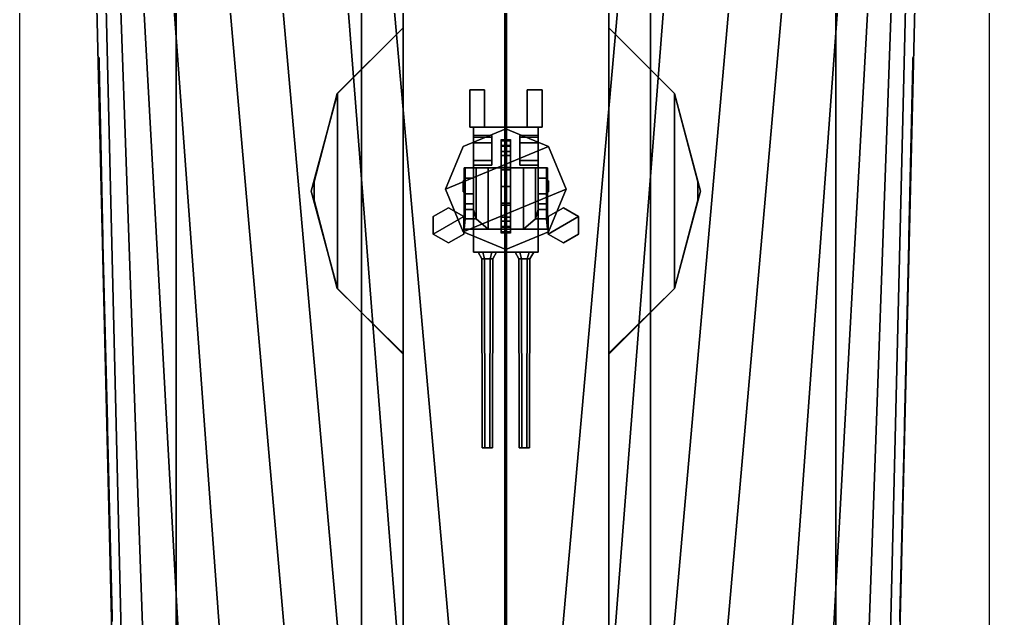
# Model space of a CAD drawing. Header units: millimetres. Extents: x -5.2 to 5.2, y -53.2 to 45.8.
# Drawn here: x -5.25 to 5.22, y -17.89 to -11.43 of the extents above; entities that cross this region are included whole.
import ezdxf

# ---------------------------------------------------------------- set-up
doc = ezdxf.new("R2010")
doc.units = ezdxf.units.MM
doc.header["$XCLIPFRAME"] = 2
for name, color, linetype in [('drawing', 9, 'Continuous'), ('gun', 1, 'Continuous'), ('railings', 6, 'Continuous'), ('sleeve', 5, 'Continuous'), ('superstructure', 3, 'Continuous'), ('turret', 2, 'Continuous')]:
    doc.layers.add(name, color=color, linetype=linetype)
picture_1 = doc.add_image_def('image1.gif', size_in_pixel=(3078, 4230))

msp = doc.modelspace()

# ---------------------------------------------------------------- linework, layer by layer
for points in [[(-0.01, -21.23, 12.44), (0.005, -21.23, 12.449), (0.005, 7.86, 19.67), (-0.01, 7.86, 19.66)], [(0.005, -21.23, 12.431), (-0.01, -21.23, 12.44), (-0.01, 7.86, 19.66), (0.005, 7.86, 19.65)], [(0.005, -21.23, 12.449), (0.005, -21.23, 12.431), (0.005, 7.86, 19.65), (0.005, 7.86, 19.67)], [(-4.45, -9.8, 2.87), (-4.35, -9.8, -0.05), (-4.12, -19.39, 0.93), (-4.22, -19.39, 2.89)], [(-3.56, -9.8, 2.98), (-4.45, -9.8, 2.87), (-4.22, -19.39, 2.89), (-3.56, -19.39, 2.98)], [(-4.35, -9.8, -0.05), (-4.21, -9.8, -0.6), (-3.87, -19.39, -0.08), (-4.12, -19.39, 0.93)], [(-4.21, -9.8, -0.6), (-3.99, -9.8, -1.15), (-3.46, -19.39, -0.98), (-3.87, -19.39, -0.08)], [(-3.99, -9.8, -1.15), (-3.69, -9.8, -1.7), (-2.99, -19.39, -1.7), (-3.46, -19.39, -0.98)], [(-3.69, -9.8, -1.7), (-3.11, -9.8, -2.46), (-2.27, -19.39, -2.46), (-2.99, -19.39, -1.7)], [(-1.56, -9.8, 3.08), (-3.56, -9.8, 2.98), (-3.56, -19.39, 2.98), (-1.56, -19.39, 3.08)], [(-3.11, -9.8, -2.46), (-2.54, -9.8, -2.96), (-1.69, -19.39, -2.9), (-2.27, -19.39, -2.46)], [(-2.54, -9.8, -2.96), (-1.82, -9.8, -3.35), (-1.07, -19.39, -3.23), (-1.69, -19.39, -2.9)], [(-1.82, -9.8, -3.35), (-1.34, -9.8, -3.45), (-0.49, -19.39, -3.44), (-1.07, -19.39, -3.23)], [(0, -9.8, 3.08), (-1.56, -9.8, 3.08), (-1.56, -19.39, 3.08), (0, -19.39, 3.08)], [(0, -19.39, -3.48), (-0.49, -19.39, -3.44), (-1.34, -9.8, -3.45), (0, -9.8, -3.48)], [(0, -9.8, -3.48), (1.34, -9.8, -3.45), (0.49, -19.39, -3.44), (0, -19.39, -3.48)], [(0, -19.39, 3.08), (1.56, -19.39, 3.08), (1.56, -9.8, 3.08), (0, -9.8, 3.08)], [(1.07, -19.39, -3.23), (0.49, -19.39, -3.44), (1.34, -9.8, -3.45), (1.82, -9.8, -3.35)], [(1.69, -19.39, -2.9), (1.07, -19.39, -3.23), (1.82, -9.8, -3.35), (2.54, -9.8, -2.96)], [(1.56, -19.39, 3.08), (3.56, -19.39, 2.98), (3.56, -9.8, 2.98), (1.56, -9.8, 3.08)], [(2.27, -19.39, -2.46), (1.69, -19.39, -2.9), (2.54, -9.8, -2.96), (3.11, -9.8, -2.46)], [(2.99, -19.39, -1.7), (2.27, -19.39, -2.46), (3.11, -9.8, -2.46), (3.69, -9.8, -1.7)], [(3.46, -19.39, -0.98), (2.99, -19.39, -1.7), (3.69, -9.8, -1.7), (3.99, -9.8, -1.15)], [(3.87, -19.39, -0.08), (3.46, -19.39, -0.98), (3.99, -9.8, -1.15), (4.21, -9.8, -0.6)], [(3.56, -19.39, 2.98), (4.22, -19.39, 2.89), (4.45, -9.8, 2.87), (3.56, -9.8, 2.98)], [(4.12, -19.39, 0.93), (3.87, -19.39, -0.08), (4.21, -9.8, -0.6), (4.35, -9.8, -0.05)], [(4.22, -19.39, 2.89), (4.12, -19.39, 0.93), (4.35, -9.8, -0.05), (4.45, -9.8, 2.87)], [(-1.819, -12.23, 5.02), (-1.11, -11.521, 5.02), (-1.11, -11.521, 4.92), (-1.819, -12.23, 4.92)], [(-1.819, -14.33, 5.02), (-1.11, -15.039, 5.02), (-1.11, -11.521, 5.02), (-1.819, -12.23, 5.02)], [(-1.819, -12.23, 4.92), (-1.11, -11.521, 4.92), (-1.11, -15.039, 4.92), (-1.819, -14.33, 4.92)], [(1.11, -11.521, 5.02), (1.819, -12.23, 5.02), (1.819, -12.23, 4.92), (1.11, -11.521, 4.92)], [(1.819, -14.33, 4.92), (1.11, -15.039, 4.92), (1.11, -11.521, 4.92), (1.819, -12.23, 4.92)], [(1.819, -12.23, 5.02), (1.11, -11.521, 5.02), (1.11, -15.039, 5.02), (1.819, -14.33, 5.02)], [(-2.1, -13.28, 5.02), (-1.819, -12.23, 5.02), (-1.819, -12.23, 4.92), (-2.1, -13.28, 4.92)], [(-2.1, -13.28, 5.02), (-1.819, -14.33, 5.02), (-1.819, -12.23, 5.02), (-2.1, -13.28, 5.02)], [(-2.1, -13.28, 4.92), (-1.819, -12.23, 4.92), (-1.819, -12.23, 4.92), (-1.819, -14.33, 4.92)], [(1.819, -12.23, 5.02), (2.1, -13.28, 5.02), (2.1, -13.28, 4.92), (1.819, -12.23, 4.92)], [(2.1, -13.28, 4.92), (1.819, -14.33, 4.92), (1.819, -14.33, 4.92), (1.819, -12.23, 4.92)], [(2.1, -13.28, 5.02), (1.819, -12.23, 5.02), (1.819, -14.33, 5.02), (2.1, -13.28, 5.02)], [(-1.819, -14.33, 5.02), (-2.1, -13.28, 5.02), (-2.1, -13.28, 4.92), (-1.819, -14.33, 4.92)], [(2.1, -13.28, 5.02), (1.819, -14.33, 5.02), (1.819, -14.33, 4.92), (2.1, -13.28, 4.92)], [(-1.11, -15.039, 5.02), (-1.819, -14.33, 5.02), (-1.819, -14.33, 4.92), (-1.11, -15.039, 4.92)], [(1.819, -14.33, 5.02), (1.11, -15.039, 5.02), (1.11, -15.039, 4.92), (1.819, -14.33, 4.92)]]:
    msp.add_3dface(points)
at = {"layer": 'gun'}
for points in [[(-0.228, -16.05, 6.192), (-0.255, -16.05, 6.24), (-0.26, -14.01, 6.24), (-0.23, -14.01, 6.188)], [(-0.255, -16.05, 6.24), (-0.228, -16.05, 6.288), (-0.23, -14.01, 6.292), (-0.26, -14.01, 6.24)], [(-0.173, -16.05, 6.192), (-0.228, -16.05, 6.192), (-0.23, -14.01, 6.188), (-0.17, -14.01, 6.188)], [(-0.228, -16.05, 6.288), (-0.173, -16.05, 6.288), (-0.17, -14.01, 6.292), (-0.23, -14.01, 6.292)], [(-0.145, -16.05, 6.24), (-0.173, -16.05, 6.192), (-0.17, -14.01, 6.188), (-0.14, -14.01, 6.24)], [(-0.173, -16.05, 6.288), (-0.145, -16.05, 6.24), (-0.14, -14.01, 6.24), (-0.17, -14.01, 6.292)], [(0.172, -16.05, 6.192), (0.145, -16.05, 6.24), (0.14, -14.01, 6.24), (0.17, -14.01, 6.188)], [(0.145, -16.05, 6.24), (0.172, -16.05, 6.288), (0.17, -14.01, 6.292), (0.14, -14.01, 6.24)], [(0.227, -16.05, 6.192), (0.172, -16.05, 6.192), (0.17, -14.01, 6.188), (0.23, -14.01, 6.188)], [(0.172, -16.05, 6.288), (0.227, -16.05, 6.288), (0.23, -14.01, 6.292), (0.17, -14.01, 6.292)], [(0.255, -16.05, 6.24), (0.227, -16.05, 6.192), (0.23, -14.01, 6.188), (0.26, -14.01, 6.24)], [(0.227, -16.05, 6.288), (0.255, -16.05, 6.24), (0.26, -14.01, 6.24), (0.23, -14.01, 6.292)], [(-0.228, -16.05, 6.192), (-0.173, -16.05, 6.192), (-0.145, -16.05, 6.24), (-0.255, -16.05, 6.24)], [(-0.255, -16.05, 6.24), (-0.145, -16.05, 6.24), (-0.173, -16.05, 6.288), (-0.228, -16.05, 6.288)], [(0.145, -16.05, 6.24), (0.255, -16.05, 6.24), (0.227, -16.05, 6.288), (0.172, -16.05, 6.288)], [(0.172, -16.05, 6.192), (0.227, -16.05, 6.192), (0.255, -16.05, 6.24), (0.145, -16.05, 6.24)]]:
    msp.add_3dface(points, dxfattribs=at)
at = {"layer": 'railings'}
for points in [[(-1.11, -11.46, 5.02), (-1.11, -11.4, 5.02), (-1.11, -11.4, 5.91), (-1.11, -11.46, 5.91)], [(-1.11, -11.46, 5.91), (-1.11, -11.4, 5.91), (-1.11, -11.4, 5.02), (-1.11, -11.46, 5.02)], [(1.11, -11.46, 5.91), (1.11, -11.4, 5.91), (1.11, -11.4, 5.02), (1.11, -11.46, 5.02)], [(1.11, -11.46, 5.02), (1.11, -11.4, 5.02), (1.11, -11.4, 5.91), (1.11, -11.46, 5.91)], [(-1.11, -11.52, 5.85), (-1.11, -11.52, 5.91), (-1.11, -11.46, 5.91), (-1.11, -11.46, 5.85)], [(-1.11, -11.46, 5.85), (-1.11, -11.46, 5.91), (-1.11, -11.52, 5.91), (-1.11, -11.52, 5.85)], [(-1.11, -11.52, 5.53), (-1.11, -11.52, 5.59), (-1.11, -11.46, 5.59), (-1.11, -11.46, 5.53)], [(-1.11, -11.46, 5.53), (-1.11, -11.46, 5.59), (-1.11, -11.52, 5.59), (-1.11, -11.52, 5.53)], [(1.11, -11.46, 5.53), (1.11, -11.46, 5.59), (1.11, -11.52, 5.59), (1.11, -11.52, 5.53)], [(1.11, -11.52, 5.53), (1.11, -11.52, 5.59), (1.11, -11.46, 5.59), (1.11, -11.46, 5.53)], [(1.11, -11.52, 5.85), (1.11, -11.52, 5.91), (1.11, -11.46, 5.91), (1.11, -11.46, 5.85)], [(1.11, -11.46, 5.85), (1.11, -11.46, 5.91), (1.11, -11.52, 5.91), (1.11, -11.52, 5.85)], [(-1.82, -12.23, 5.85), (-1.82, -12.23, 5.91), (-1.11, -11.52, 5.91), (-1.11, -11.52, 5.85)], [(-1.11, -11.52, 5.85), (-1.11, -11.52, 5.91), (-1.82, -12.23, 5.91), (-1.82, -12.23, 5.85)], [(-1.82, -12.23, 5.53), (-1.82, -12.23, 5.59), (-1.11, -11.52, 5.59), (-1.11, -11.52, 5.53)], [(-1.11, -11.52, 5.53), (-1.11, -11.52, 5.59), (-1.82, -12.23, 5.59), (-1.82, -12.23, 5.53)], [(1.11, -11.52, 5.53), (1.11, -11.52, 5.59), (1.82, -12.23, 5.59), (1.82, -12.23, 5.53)], [(1.82, -12.23, 5.53), (1.82, -12.23, 5.59), (1.11, -11.52, 5.59), (1.11, -11.52, 5.53)], [(1.82, -12.23, 5.85), (1.82, -12.23, 5.91), (1.11, -11.52, 5.91), (1.11, -11.52, 5.85)], [(1.11, -11.52, 5.85), (1.11, -11.52, 5.91), (1.82, -12.23, 5.91), (1.82, -12.23, 5.85)], [(-4.39, -11.9, 4.14), (-4.39, -11.84, 4.14), (-4.39, -11.84, 2.87), (-4.39, -11.9, 2.87)], [(-4.39, -11.9, 2.87), (-4.39, -11.84, 2.87), (-4.39, -11.84, 4.14), (-4.39, -11.9, 4.14)], [(-4.39, -11.9, 4.08), (-4.39, -11.9, 4.14), (-4.35, -13.78, 4.14), (-4.35, -13.78, 4.08)], [(-4.35, -13.78, 4.08), (-4.35, -13.78, 4.14), (-4.39, -11.9, 4.14), (-4.39, -11.9, 4.08)], [(-4.35, -13.78, 3.67), (-4.35, -13.78, 3.73), (-4.39, -11.9, 3.73), (-4.39, -11.9, 3.67)], [(-4.39, -11.9, 3.67), (-4.39, -11.9, 3.73), (-4.35, -13.78, 3.73), (-4.35, -13.78, 3.67)], [(-4.39, -11.9, 3.26), (-4.39, -11.9, 3.32), (-4.35, -13.78, 3.32), (-4.35, -13.78, 3.26)], [(-4.35, -13.78, 3.26), (-4.35, -13.78, 3.32), (-4.39, -11.9, 3.32), (-4.39, -11.9, 3.26)], [(4.35, -13.78, 3.26), (4.35, -13.78, 3.32), (4.39, -11.9, 3.32), (4.39, -11.9, 3.26)], [(4.39, -11.9, 3.26), (4.39, -11.9, 3.32), (4.35, -13.78, 3.32), (4.35, -13.78, 3.26)], [(4.39, -11.9, 3.67), (4.39, -11.9, 3.73), (4.35, -13.78, 3.73), (4.35, -13.78, 3.67)], [(4.35, -13.78, 3.67), (4.35, -13.78, 3.73), (4.39, -11.9, 3.73), (4.39, -11.9, 3.67)], [(4.35, -13.78, 4.08), (4.35, -13.78, 4.14), (4.39, -11.9, 4.14), (4.39, -11.9, 4.08)], [(4.39, -11.9, 4.08), (4.39, -11.9, 4.14), (4.35, -13.78, 4.14), (4.35, -13.78, 4.08)], [(4.39, -11.9, 4.14), (4.39, -11.84, 4.14), (4.39, -11.84, 2.87), (4.39, -11.9, 2.87)], [(4.39, -11.9, 2.87), (4.39, -11.84, 2.87), (4.39, -11.84, 4.14), (4.39, -11.9, 4.14)], [(-1.82, -12.23, 5.85), (-1.82, -12.23, 5.91), (-2.07, -13.18, 5.91), (-2.07, -13.18, 5.85)], [(-2.07, -13.18, 5.85), (-2.07, -13.18, 5.91), (-1.82, -12.23, 5.91), (-1.82, -12.23, 5.85)], [(-2.07, -13.18, 5.53), (-2.07, -13.18, 5.59), (-1.82, -12.23, 5.59), (-1.82, -12.23, 5.53)], [(-1.82, -12.23, 5.53), (-1.82, -12.23, 5.59), (-2.07, -13.18, 5.59), (-2.07, -13.18, 5.53)], [(1.82, -12.23, 5.53), (1.82, -12.23, 5.59), (2.07, -13.18, 5.59), (2.07, -13.18, 5.53)], [(2.07, -13.18, 5.53), (2.07, -13.18, 5.59), (1.82, -12.23, 5.59), (1.82, -12.23, 5.53)], [(2.07, -13.18, 5.85), (2.07, -13.18, 5.91), (1.82, -12.23, 5.91), (1.82, -12.23, 5.85)], [(1.82, -12.23, 5.85), (1.82, -12.23, 5.91), (2.07, -13.18, 5.91), (2.07, -13.18, 5.85)], [(-2.07, -13.24, 5.91), (-2.07, -13.18, 5.91), (-2.07, -13.18, 5.02), (-2.07, -13.24, 5.02)], [(-2.07, -13.24, 5.02), (-2.07, -13.18, 5.02), (-2.07, -13.18, 5.91), (-2.07, -13.24, 5.91)], [(2.07, -13.24, 5.91), (2.07, -13.18, 5.91), (2.07, -13.18, 5.02), (2.07, -13.24, 5.02)], [(2.07, -13.24, 5.02), (2.07, -13.18, 5.02), (2.07, -13.18, 5.91), (2.07, -13.24, 5.91)], [(-2.07, -13.38, 5.85), (-2.07, -13.38, 5.91), (-2.07, -13.24, 5.91), (-2.07, -13.24, 5.85)], [(-2.07, -13.24, 5.85), (-2.07, -13.24, 5.91), (-2.07, -13.38, 5.91), (-2.07, -13.38, 5.85)], [(-2.07, -13.38, 5.53), (-2.07, -13.38, 5.59), (-2.07, -13.24, 5.59), (-2.07, -13.24, 5.53)], [(-2.07, -13.24, 5.53), (-2.07, -13.24, 5.59), (-2.07, -13.38, 5.59), (-2.07, -13.38, 5.53)], [(2.07, -13.24, 5.53), (2.07, -13.24, 5.59), (2.07, -13.38, 5.59), (2.07, -13.38, 5.53)], [(2.07, -13.38, 5.53), (2.07, -13.38, 5.59), (2.07, -13.24, 5.59), (2.07, -13.24, 5.53)], [(2.07, -13.38, 5.85), (2.07, -13.38, 5.91), (2.07, -13.24, 5.91), (2.07, -13.24, 5.85)], [(2.07, -13.24, 5.85), (2.07, -13.24, 5.91), (2.07, -13.38, 5.91), (2.07, -13.38, 5.85)], [(-2.07, -13.38, 5.85), (-2.07, -13.38, 5.91), (-1.82, -14.33, 5.91), (-1.82, -14.33, 5.85)], [(-1.82, -14.33, 5.85), (-1.82, -14.33, 5.91), (-2.07, -13.38, 5.91), (-2.07, -13.38, 5.85)], [(-2.07, -13.38, 5.53), (-2.07, -13.38, 5.59), (-1.82, -14.33, 5.59), (-1.82, -14.33, 5.53)], [(-1.82, -14.33, 5.53), (-1.82, -14.33, 5.59), (-2.07, -13.38, 5.59), (-2.07, -13.38, 5.53)], [(1.82, -14.33, 5.53), (1.82, -14.33, 5.59), (2.07, -13.38, 5.59), (2.07, -13.38, 5.53)], [(2.07, -13.38, 5.53), (2.07, -13.38, 5.59), (1.82, -14.33, 5.59), (1.82, -14.33, 5.53)], [(2.07, -13.38, 5.85), (2.07, -13.38, 5.91), (1.82, -14.33, 5.91), (1.82, -14.33, 5.85)], [(1.82, -14.33, 5.85), (1.82, -14.33, 5.91), (2.07, -13.38, 5.91), (2.07, -13.38, 5.85)], [(-4.35, -13.84, 2.88), (-4.35, -13.78, 2.88), (-4.35, -13.78, 4.14), (-4.35, -13.84, 4.14)], [(-4.35, -13.84, 4.14), (-4.35, -13.78, 4.14), (-4.35, -13.78, 2.88), (-4.35, -13.84, 2.88)], [(4.35, -13.84, 4.14), (4.35, -13.78, 4.14), (4.35, -13.78, 2.88), (4.35, -13.84, 2.88)], [(4.35, -13.84, 2.88), (4.35, -13.78, 2.88), (4.35, -13.78, 4.14), (4.35, -13.84, 4.14)], [(-4.35, -13.84, 4.08), (-4.35, -13.84, 4.14), (-4.3, -15.79, 4.14), (-4.3, -15.79, 4.08)], [(-4.3, -15.79, 4.08), (-4.3, -15.79, 4.14), (-4.35, -13.84, 4.14), (-4.35, -13.84, 4.08)], [(-4.3, -15.79, 3.67), (-4.3, -15.79, 3.73), (-4.35, -13.84, 3.73), (-4.35, -13.84, 3.67)], [(-4.35, -13.84, 3.67), (-4.35, -13.84, 3.73), (-4.3, -15.79, 3.73), (-4.3, -15.79, 3.67)], [(-4.35, -13.84, 3.26), (-4.35, -13.84, 3.32), (-4.3, -15.79, 3.32), (-4.3, -15.79, 3.26)], [(-4.3, -15.79, 3.26), (-4.3, -15.79, 3.32), (-4.35, -13.84, 3.32), (-4.35, -13.84, 3.26)], [(4.3, -15.79, 3.26), (4.3, -15.79, 3.32), (4.35, -13.84, 3.32), (4.35, -13.84, 3.26)], [(4.35, -13.84, 3.26), (4.35, -13.84, 3.32), (4.3, -15.79, 3.32), (4.3, -15.79, 3.26)], [(4.35, -13.84, 3.67), (4.35, -13.84, 3.73), (4.3, -15.79, 3.73), (4.3, -15.79, 3.67)], [(4.3, -15.79, 3.67), (4.3, -15.79, 3.73), (4.35, -13.84, 3.73), (4.35, -13.84, 3.67)], [(4.3, -15.79, 4.08), (4.3, -15.79, 4.14), (4.35, -13.84, 4.14), (4.35, -13.84, 4.08)], [(4.35, -13.84, 4.08), (4.35, -13.84, 4.14), (4.3, -15.79, 4.14), (4.3, -15.79, 4.08)], [(-1.82, -14.33, 5.85), (-1.82, -14.33, 5.91), (-1.17, -14.97, 5.91), (-1.17, -14.97, 5.85)], [(-1.17, -14.97, 5.85), (-1.17, -14.97, 5.91), (-1.82, -14.33, 5.91), (-1.82, -14.33, 5.85)], [(-1.82, -14.33, 5.53), (-1.82, -14.33, 5.59), (-1.17, -14.97, 5.59), (-1.17, -14.97, 5.53)], [(-1.17, -14.97, 5.53), (-1.17, -14.97, 5.59), (-1.82, -14.33, 5.59), (-1.82, -14.33, 5.53)], [(1.17, -14.97, 5.53), (1.17, -14.97, 5.59), (1.82, -14.33, 5.59), (1.82, -14.33, 5.53)], [(1.82, -14.33, 5.53), (1.82, -14.33, 5.59), (1.17, -14.97, 5.59), (1.17, -14.97, 5.53)], [(1.82, -14.33, 5.85), (1.82, -14.33, 5.91), (1.17, -14.97, 5.91), (1.17, -14.97, 5.85)], [(1.17, -14.97, 5.85), (1.17, -14.97, 5.91), (1.82, -14.33, 5.91), (1.82, -14.33, 5.85)], [(-1.11, -15.03, 5.02), (-1.17, -14.97, 5.02), (-1.17, -14.97, 5.91), (-1.11, -15.03, 5.91)], [(-1.11, -15.03, 5.91), (-1.17, -14.97, 5.91), (-1.17, -14.97, 5.02), (-1.11, -15.03, 5.02)], [(1.11, -15.03, 5.91), (1.17, -14.97, 5.91), (1.17, -14.97, 5.02), (1.11, -15.03, 5.02)], [(1.11, -15.03, 5.02), (1.17, -14.97, 5.02), (1.17, -14.97, 5.91), (1.11, -15.03, 5.91)], [(-1.11, -19.33, 5.85), (-1.11, -19.33, 5.91), (-1.11, -15.03, 5.91), (-1.11, -15.03, 5.85)], [(-1.11, -15.03, 5.85), (-1.11, -15.03, 5.91), (-1.11, -19.33, 5.91), (-1.11, -19.33, 5.85)], [(-1.11, -15.03, 5.53), (-1.11, -15.03, 5.59), (-1.11, -19.33, 5.59), (-1.11, -19.33, 5.53)], [(-1.11, -19.33, 5.53), (-1.11, -19.33, 5.59), (-1.11, -15.03, 5.59), (-1.11, -15.03, 5.53)], [(1.11, -19.33, 5.53), (1.11, -19.33, 5.59), (1.11, -15.03, 5.59), (1.11, -15.03, 5.53)], [(1.11, -15.03, 5.53), (1.11, -15.03, 5.59), (1.11, -19.33, 5.59), (1.11, -19.33, 5.53)], [(1.11, -15.03, 5.85), (1.11, -15.03, 5.91), (1.11, -19.33, 5.91), (1.11, -19.33, 5.85)], [(1.11, -19.33, 5.85), (1.11, -19.33, 5.91), (1.11, -15.03, 5.91), (1.11, -15.03, 5.85)], [(-4.3, -15.85, 2.88), (-4.3, -15.79, 2.88), (-4.3, -15.79, 4.14), (-4.3, -15.85, 4.14)], [(-4.3, -15.85, 4.14), (-4.3, -15.79, 4.14), (-4.3, -15.79, 2.88), (-4.3, -15.85, 2.88)], [(4.3, -15.85, 2.88), (4.3, -15.79, 2.88), (4.3, -15.79, 4.14), (4.3, -15.85, 4.14)], [(4.3, -15.85, 4.14), (4.3, -15.79, 4.14), (4.3, -15.79, 2.88), (4.3, -15.85, 2.88)], [(-4.25, -17.86, 4.08), (-4.25, -17.86, 4.14), (-4.3, -15.85, 4.14), (-4.3, -15.85, 4.08)], [(-4.3, -15.85, 4.08), (-4.3, -15.85, 4.14), (-4.25, -17.86, 4.14), (-4.25, -17.86, 4.08)], [(-4.3, -15.85, 3.67), (-4.3, -15.85, 3.73), (-4.25, -17.86, 3.73), (-4.25, -17.86, 3.67)], [(-4.25, -17.86, 3.67), (-4.25, -17.86, 3.73), (-4.3, -15.85, 3.73), (-4.3, -15.85, 3.67)], [(-4.25, -17.86, 3.26), (-4.25, -17.86, 3.32), (-4.3, -15.85, 3.32), (-4.3, -15.85, 3.26)], [(-4.3, -15.85, 3.26), (-4.3, -15.85, 3.32), (-4.25, -17.86, 3.32), (-4.25, -17.86, 3.26)], [(4.3, -15.85, 3.26), (4.3, -15.85, 3.32), (4.25, -17.86, 3.32), (4.25, -17.86, 3.26)], [(4.25, -17.86, 3.26), (4.25, -17.86, 3.32), (4.3, -15.85, 3.32), (4.3, -15.85, 3.26)], [(4.25, -17.86, 3.67), (4.25, -17.86, 3.73), (4.3, -15.85, 3.73), (4.3, -15.85, 3.67)], [(4.3, -15.85, 3.67), (4.3, -15.85, 3.73), (4.25, -17.86, 3.73), (4.25, -17.86, 3.67)], [(4.3, -15.85, 4.08), (4.3, -15.85, 4.14), (4.25, -17.86, 4.14), (4.25, -17.86, 4.08)], [(4.25, -17.86, 4.08), (4.25, -17.86, 4.14), (4.3, -15.85, 4.14), (4.3, -15.85, 4.08)], [(-1.11, -16.66, 5.91), (-1.11, -16.6, 5.91), (-1.11, -16.6, 5.02), (-1.11, -16.66, 5.02)], [(-1.11, -16.66, 5.02), (-1.11, -16.6, 5.02), (-1.11, -16.6, 5.91), (-1.11, -16.66, 5.91)], [(1.11, -16.66, 5.02), (1.11, -16.6, 5.02), (1.11, -16.6, 5.91), (1.11, -16.66, 5.91)], [(1.11, -16.66, 5.91), (1.11, -16.6, 5.91), (1.11, -16.6, 5.02), (1.11, -16.66, 5.02)], [(-4.25, -17.92, 4.14), (-4.25, -17.86, 4.14), (-4.25, -17.86, 2.88), (-4.25, -17.92, 2.88)], [(-4.25, -17.92, 2.88), (-4.25, -17.86, 2.88), (-4.25, -17.86, 4.14), (-4.25, -17.92, 4.14)], [(4.25, -17.92, 4.14), (4.25, -17.86, 4.14), (4.25, -17.86, 2.88), (4.25, -17.92, 2.88)], [(4.25, -17.92, 2.88), (4.25, -17.86, 2.88), (4.25, -17.86, 4.14), (4.25, -17.92, 4.14)]]:
    msp.add_3dface(points, dxfattribs=at)
at = {"layer": 'sleeve'}
for points in [[(-0.23, -12.19, 6.41), (-0.23, -12.19, 6.18), (-0.39, -12.19, 6.18), (-0.39, -12.19, 6.41)], [(-0.39, -12.19, 6.41), (-0.39, -12.19, 6.18), (-0.39, -12.59, 6.18), (-0.39, -12.59, 6.41)], [(-0.39, -12.59, 6.41), (-0.23, -12.59, 6.41), (-0.23, -12.19, 6.41), (-0.39, -12.19, 6.41)], [(-0.39, -12.19, 6.18), (-0.23, -12.19, 6.18), (-0.23, -12.59, 6.18), (-0.39, -12.59, 6.18)], [(-0.23, -12.59, 6.41), (-0.23, -12.59, 6.18), (-0.23, -12.19, 6.18), (-0.23, -12.19, 6.41)], [(0.39, -12.19, 6.41), (0.39, -12.19, 6.18), (0.23, -12.19, 6.18), (0.23, -12.19, 6.41)], [(0.23, -12.19, 6.18), (0.39, -12.19, 6.18), (0.39, -12.59, 6.18), (0.23, -12.59, 6.18)], [(0.23, -12.59, 6.41), (0.39, -12.59, 6.41), (0.39, -12.19, 6.41), (0.23, -12.19, 6.41)], [(0.23, -12.19, 6.41), (0.23, -12.19, 6.18), (0.23, -12.59, 6.18), (0.23, -12.59, 6.41)], [(0.39, -12.59, 6.41), (0.39, -12.59, 6.18), (0.39, -12.19, 6.18), (0.39, -12.19, 6.41)], [(-0.39, -12.59, 6.18), (-0.35, -12.59, 6.18), (-0.35, -12.59, 6.41), (-0.39, -12.59, 6.41)], [(0.35, -12.59, 6.49), (0.35, -12.59, 6.12), (-0.35, -12.59, 6.12), (-0.35, -12.59, 6.49)], [(-0.35, -12.59, 6.12), (0.35, -12.59, 6.12), (0.35, -13.94, 6.12), (-0.35, -13.94, 6.12)], [(-0.35, -13.94, 6.49), (0.35, -13.94, 6.49), (0.35, -12.59, 6.49), (-0.35, -12.59, 6.49)], [(-0.35, -12.59, 6.49), (-0.35, -12.59, 6.12), (-0.35, -13.94, 6.12), (-0.35, -13.94, 6.49)], [(0.35, -13.94, 6.49), (0.35, -13.94, 6.12), (0.35, -12.59, 6.12), (0.35, -12.59, 6.49)], [(0.35, -12.59, 6.18), (0.39, -12.59, 6.18), (0.39, -12.59, 6.41), (0.35, -12.59, 6.41)], [(-0.35, -12.7, 6.7), (-0.35, -12.68, 6.49), (-0.35, -12.95, 6.49), (-0.35, -12.95, 6.58)], [(-0.15, -12.7, 6.7), (-0.15, -12.68, 6.49), (-0.35, -12.68, 6.49), (-0.35, -12.7, 6.7)], [(-0.35, -12.76, 6.8), (-0.35, -12.7, 6.7), (-0.35, -12.95, 6.58), (-0.35, -13, 6.73)], [(-0.15, -12.76, 6.8), (-0.15, -12.7, 6.7), (-0.35, -12.7, 6.7), (-0.35, -12.76, 6.8)], [(-0.35, -13, 6.73), (-0.15, -13, 6.73), (-0.15, -12.76, 6.8), (-0.35, -12.76, 6.8)], [(-0.15, -12.95, 6.58), (-0.15, -12.95, 6.49), (-0.15, -12.68, 6.49), (-0.15, -12.7, 6.7)], [(-0.15, -13, 6.73), (-0.15, -12.95, 6.58), (-0.15, -12.7, 6.7), (-0.15, -12.76, 6.8)], [(-0.05, -12.74, 6.047), (-0.05, -12.726, 6.12), (-0.05, -12.786, 6.12), (-0.05, -12.796, 6.07)], [(-0.05, -12.74, 6.047), (-0.05, -12.726, 6.12), (0.05, -12.726, 6.12), (0.05, -12.74, 6.047)], [(-0.05, -12.855, 5.875), (-0.05, -12.74, 6.047), (-0.05, -12.796, 6.07), (-0.05, -12.898, 5.918)], [(-0.05, -12.855, 5.875), (-0.05, -12.74, 6.047), (0.05, -12.74, 6.047), (0.05, -12.855, 5.875)], [(0.05, -12.74, 6.047), (0.05, -12.726, 6.12), (0.05, -12.786, 6.12), (0.05, -12.796, 6.07)], [(0.05, -12.855, 5.875), (0.05, -12.74, 6.047), (0.05, -12.796, 6.07), (0.05, -12.898, 5.918)], [(0.35, -12.7, 6.7), (0.35, -12.68, 6.49), (0.15, -12.68, 6.49), (0.15, -12.7, 6.7)], [(0.15, -12.7, 6.7), (0.15, -12.68, 6.49), (0.15, -12.95, 6.49), (0.15, -12.95, 6.58)], [(0.35, -12.76, 6.8), (0.35, -12.7, 6.7), (0.15, -12.7, 6.7), (0.15, -12.76, 6.8)], [(0.15, -12.76, 6.8), (0.15, -12.7, 6.7), (0.15, -12.95, 6.58), (0.15, -13, 6.73)], [(0.15, -13, 6.73), (0.35, -13, 6.73), (0.35, -12.76, 6.8), (0.15, -12.76, 6.8)], [(0.35, -12.95, 6.58), (0.35, -12.95, 6.49), (0.35, -12.68, 6.49), (0.35, -12.7, 6.7)], [(0.35, -13, 6.73), (0.35, -12.95, 6.58), (0.35, -12.7, 6.7), (0.35, -12.76, 6.8)], [(-0.05, -12.796, 6.07), (-0.05, -12.786, 6.12), (0.05, -12.786, 6.12), (0.05, -12.796, 6.07)], [(-0.05, -12.898, 5.918), (-0.05, -12.796, 6.07), (0.05, -12.796, 6.07), (0.05, -12.898, 5.918)], [(-0.05, -13.027, 5.76), (-0.05, -12.855, 5.875), (-0.05, -12.898, 5.918), (-0.05, -13.05, 5.816)], [(-0.05, -13.027, 5.76), (-0.05, -12.855, 5.875), (0.05, -12.855, 5.875), (0.05, -13.027, 5.76)], [(0.05, -13.027, 5.76), (0.05, -12.855, 5.875), (0.05, -12.898, 5.918), (0.05, -13.05, 5.816)], [(-0.35, -12.95, 6.49), (-0.15, -12.95, 6.49), (-0.15, -12.95, 6.58), (-0.35, -12.95, 6.58)], [(-0.35, -12.95, 6.58), (-0.15, -12.95, 6.58), (-0.15, -13, 6.73), (-0.35, -13, 6.73)], [(-0.05, -13.05, 5.816), (-0.05, -12.898, 5.918), (0.05, -12.898, 5.918), (0.05, -13.05, 5.816)], [(0.15, -12.95, 6.58), (0.35, -12.95, 6.58), (0.35, -13, 6.73), (0.15, -13, 6.73)], [(0.15, -12.95, 6.49), (0.35, -12.95, 6.49), (0.35, -12.95, 6.58), (0.15, -12.95, 6.58)], [(-0.05, -13.23, 5.72), (-0.05, -13.027, 5.76), (-0.05, -13.05, 5.816), (-0.05, -13.23, 5.78)], [(-0.05, -13.23, 5.72), (-0.05, -13.027, 5.76), (0.05, -13.027, 5.76), (0.05, -13.23, 5.72)], [(-0.05, -13.23, 5.78), (-0.05, -13.05, 5.816), (0.05, -13.05, 5.816), (0.05, -13.23, 5.78)], [(0.05, -13.23, 5.72), (0.05, -13.027, 5.76), (0.05, -13.05, 5.816), (0.05, -13.23, 5.78)], [(-0.46, -13.17, 6.25), (-0.46, -13.29, 6.25), (-0.46, -13.26, 6.302), (-0.46, -13.2, 6.302)], [(-0.46, -13.2, 6.198), (-0.46, -13.26, 6.198), (-0.46, -13.29, 6.25), (-0.46, -13.17, 6.25)], [(-0.44, -13.2, 6.302), (-0.44, -13.17, 6.25), (-0.46, -13.17, 6.25), (-0.46, -13.2, 6.302)], [(-0.44, -13.17, 6.25), (-0.44, -13.2, 6.198), (-0.46, -13.2, 6.198), (-0.46, -13.17, 6.25)], [(0.44, -13.2, 6.198), (0.44, -13.17, 6.25), (0.46, -13.17, 6.25), (0.46, -13.2, 6.198)], [(0.44, -13.17, 6.25), (0.44, -13.2, 6.302), (0.46, -13.2, 6.302), (0.46, -13.17, 6.25)], [(0.46, -13.17, 6.25), (0.46, -13.29, 6.25), (0.46, -13.26, 6.198), (0.46, -13.2, 6.198)], [(0.46, -13.2, 6.302), (0.46, -13.26, 6.302), (0.46, -13.29, 6.25), (0.46, -13.17, 6.25)], [(-0.44, -13.26, 6.302), (-0.44, -13.2, 6.302), (-0.46, -13.2, 6.302), (-0.46, -13.26, 6.302)], [(-0.44, -13.2, 6.198), (-0.44, -13.26, 6.198), (-0.46, -13.26, 6.198), (-0.46, -13.2, 6.198)], [(-0.44, -13.29, 6.25), (-0.44, -13.26, 6.302), (-0.46, -13.26, 6.302), (-0.46, -13.29, 6.25)], [(-0.44, -13.26, 6.198), (-0.44, -13.29, 6.25), (-0.46, -13.29, 6.25), (-0.46, -13.26, 6.198)], [(-0.05, -13.433, 5.76), (-0.05, -13.23, 5.72), (-0.05, -13.23, 5.78), (-0.05, -13.41, 5.816)], [(-0.05, -13.41, 5.816), (-0.05, -13.23, 5.78), (0.05, -13.23, 5.78), (0.05, -13.41, 5.816)], [(-0.05, -13.433, 5.76), (-0.05, -13.23, 5.72), (0.05, -13.23, 5.72), (0.05, -13.433, 5.76)], [(0.05, -13.433, 5.76), (0.05, -13.23, 5.72), (0.05, -13.23, 5.78), (0.05, -13.41, 5.816)], [(0.44, -13.26, 6.198), (0.44, -13.2, 6.198), (0.46, -13.2, 6.198), (0.46, -13.26, 6.198)], [(0.44, -13.2, 6.302), (0.44, -13.26, 6.302), (0.46, -13.26, 6.302), (0.46, -13.2, 6.302)], [(0.44, -13.29, 6.25), (0.44, -13.26, 6.198), (0.46, -13.26, 6.198), (0.46, -13.29, 6.25)], [(0.44, -13.26, 6.302), (0.44, -13.29, 6.25), (0.46, -13.29, 6.25), (0.46, -13.26, 6.302)], [(-0.05, -13.605, 5.875), (-0.05, -13.433, 5.76), (-0.05, -13.41, 5.816), (-0.05, -13.562, 5.918)], [(-0.05, -13.562, 5.918), (-0.05, -13.41, 5.816), (0.05, -13.41, 5.816), (0.05, -13.562, 5.918)], [(-0.05, -13.605, 5.875), (-0.05, -13.433, 5.76), (0.05, -13.433, 5.76), (0.05, -13.605, 5.875)], [(0.05, -13.605, 5.875), (0.05, -13.433, 5.76), (0.05, -13.41, 5.816), (0.05, -13.562, 5.918)], [(-0.05, -13.72, 6.047), (-0.05, -13.605, 5.875), (-0.05, -13.562, 5.918), (-0.05, -13.664, 6.07)], [(-0.05, -13.664, 6.07), (-0.05, -13.562, 5.918), (0.05, -13.562, 5.918), (0.05, -13.664, 6.07)], [(-0.05, -13.72, 6.047), (-0.05, -13.605, 5.875), (0.05, -13.605, 5.875), (0.05, -13.72, 6.047)], [(0.05, -13.72, 6.047), (0.05, -13.605, 5.875), (0.05, -13.562, 5.918), (0.05, -13.664, 6.07)], [(-0.05, -13.734, 6.12), (-0.05, -13.72, 6.047), (-0.05, -13.664, 6.07), (-0.05, -13.674, 6.12)], [(-0.05, -13.674, 6.12), (-0.05, -13.664, 6.07), (0.05, -13.664, 6.07), (0.05, -13.674, 6.12)], [(0.05, -13.734, 6.12), (0.05, -13.72, 6.047), (0.05, -13.664, 6.07), (0.05, -13.674, 6.12)], [(-0.05, -13.734, 6.12), (-0.05, -13.72, 6.047), (0.05, -13.72, 6.047), (0.05, -13.734, 6.12)], [(-0.35, -13.94, 6.12), (0.35, -13.94, 6.12), (0.35, -13.94, 6.49), (-0.35, -13.94, 6.49)], [(-0.23, -14.01, 6.188), (-0.26, -14.01, 6.24), (-0.3, -13.94, 6.24), (-0.25, -13.94, 6.153)], [(-0.26, -14.01, 6.24), (-0.23, -14.01, 6.292), (-0.25, -13.94, 6.327), (-0.3, -13.94, 6.24)], [(-0.17, -14.01, 6.188), (-0.23, -14.01, 6.188), (-0.25, -13.94, 6.153), (-0.15, -13.94, 6.153)], [(-0.23, -14.01, 6.292), (-0.17, -14.01, 6.292), (-0.15, -13.94, 6.327), (-0.25, -13.94, 6.327)], [(-0.14, -14.01, 6.24), (-0.17, -14.01, 6.188), (-0.15, -13.94, 6.153), (-0.1, -13.94, 6.24)], [(-0.17, -14.01, 6.292), (-0.14, -14.01, 6.24), (-0.1, -13.94, 6.24), (-0.15, -13.94, 6.327)], [(0.17, -14.01, 6.188), (0.14, -14.01, 6.24), (0.1, -13.94, 6.24), (0.15, -13.94, 6.153)], [(0.14, -14.01, 6.24), (0.17, -14.01, 6.292), (0.15, -13.94, 6.327), (0.1, -13.94, 6.24)], [(0.23, -14.01, 6.188), (0.17, -14.01, 6.188), (0.15, -13.94, 6.153), (0.25, -13.94, 6.153)], [(0.17, -14.01, 6.292), (0.23, -14.01, 6.292), (0.25, -13.94, 6.327), (0.15, -13.94, 6.327)], [(0.26, -14.01, 6.24), (0.23, -14.01, 6.188), (0.25, -13.94, 6.153), (0.3, -13.94, 6.24)], [(0.23, -14.01, 6.292), (0.26, -14.01, 6.24), (0.3, -13.94, 6.24), (0.25, -13.94, 6.327)]]:
    msp.add_3dface(points, dxfattribs=at)
at = {"layer": 'superstructure'}
for points in [[(1.11, -19.33, 5.02), (1.11, -5.19, 5.02), (-1.11, -5.47, 5.02), (-1.11, -19.33, 5.02)], [(-1.11, -9.2, 5.02), (-1.11, -9.2, 3.07), (-1.11, -19.33, 3.07), (-1.11, -19.33, 5.02)], [(1.11, -19.33, 3.07), (1.11, -9.2, 3.07), (1.11, -9.2, 5.02), (1.11, -19.33, 5.02)]]:
    msp.add_3dface(points, dxfattribs=at)
at = {"layer": 'turret'}
for points in [[(0, -12.61, 5.24), (-0.46, -12.8, 5.24), (-0.65, -13.26, 5.24), (0.46, -12.8, 5.24)], [(-0.46, -12.8, 5.24), (0, -12.61, 5.24), (0, -12.61, 5.02), (-0.46, -12.8, 5.02)], [(0, -12.61, 5.24), (0.46, -12.8, 5.24), (0.46, -12.8, 5.02), (0, -12.61, 5.02)], [(0.46, -12.8, 5.24), (-0.65, -13.26, 5.24), (-0.46, -13.72, 5.24), (0.65, -13.26, 5.24)], [(-0.65, -13.26, 5.24), (-0.46, -12.8, 5.24), (-0.46, -12.8, 5.02), (-0.65, -13.26, 5.02)], [(0.46, -12.8, 5.24), (0.65, -13.26, 5.24), (0.65, -13.26, 5.02), (0.46, -12.8, 5.02)], [(0.45, -13.03, 5.65), (0.45, -13.03, 5.24), (-0.45, -13.03, 5.24), (-0.45, -13.03, 5.65)], [(-0.45, -13.03, 5.65), (-0.45, -13.03, 5.24), (-0.45, -13.69, 5.24), (-0.45, -13.69, 5.65)], [(-0.44, -13.03, 5.79), (-0.45, -13.03, 5.65), (-0.45, -13.69, 5.65), (-0.44, -13.58, 5.79)], [(-0.32, -13.03, 5.79), (-0.19, -13.03, 5.65), (-0.45, -13.03, 5.65), (-0.44, -13.03, 5.79)], [(-0.44, -13.03, 5.93), (-0.44, -13.03, 5.79), (-0.44, -13.58, 5.79), (-0.44, -13.48, 5.93)], [(-0.35, -13.14, 6.41), (-0.35, -13.03, 6.22), (-0.44, -13.03, 6.22), (-0.44, -13.14, 6.41)], [(-0.44, -13.14, 6.41), (-0.44, -13.03, 6.22), (-0.44, -13.42, 6.22), (-0.44, -13.31, 6.41)], [(-0.35, -13.03, 5.93), (-0.32, -13.03, 5.79), (-0.44, -13.03, 5.79), (-0.44, -13.03, 5.93)], [(-0.44, -13.03, 6.22), (-0.44, -13.03, 5.93), (-0.44, -13.48, 5.93), (-0.44, -13.42, 6.22)], [(-0.35, -13.03, 6.22), (-0.35, -13.03, 5.93), (-0.44, -13.03, 5.93), (-0.44, -13.03, 6.22)], [(-0.35, -13.48, 5.93), (-0.32, -13.58, 5.79), (-0.32, -13.03, 5.79), (-0.35, -13.03, 5.93)], [(-0.35, -13.31, 6.41), (-0.35, -13.42, 6.22), (-0.35, -13.03, 6.22), (-0.35, -13.14, 6.41)], [(-0.35, -13.42, 6.22), (-0.35, -13.48, 5.93), (-0.35, -13.03, 5.93), (-0.35, -13.03, 6.22)], [(-0.32, -13.58, 5.79), (-0.19, -13.69, 5.65), (-0.19, -13.03, 5.65), (-0.32, -13.03, 5.79)], [(-0.19, -13.69, 5.65), (0.19, -13.69, 5.65), (0.19, -13.03, 5.65), (-0.19, -13.03, 5.65)], [(0.32, -13.03, 5.79), (0.19, -13.03, 5.65), (0.19, -13.69, 5.65), (0.32, -13.58, 5.79)], [(0.45, -13.03, 5.65), (0.19, -13.03, 5.65), (0.32, -13.03, 5.79), (0.44, -13.03, 5.79)], [(0.35, -13.03, 5.93), (0.32, -13.03, 5.79), (0.32, -13.58, 5.79), (0.35, -13.48, 5.93)], [(0.44, -13.03, 5.79), (0.32, -13.03, 5.79), (0.35, -13.03, 5.93), (0.44, -13.03, 5.93)], [(0.44, -13.03, 6.22), (0.35, -13.03, 6.22), (0.35, -13.14, 6.41), (0.44, -13.14, 6.41)], [(0.35, -13.14, 6.41), (0.35, -13.03, 6.22), (0.35, -13.42, 6.22), (0.35, -13.31, 6.41)], [(0.35, -13.03, 6.22), (0.35, -13.03, 5.93), (0.35, -13.48, 5.93), (0.35, -13.42, 6.22)], [(0.44, -13.03, 5.93), (0.35, -13.03, 5.93), (0.35, -13.03, 6.22), (0.44, -13.03, 6.22)], [(0.44, -13.48, 5.93), (0.44, -13.58, 5.79), (0.44, -13.03, 5.79), (0.44, -13.03, 5.93)], [(0.44, -13.58, 5.79), (0.45, -13.69, 5.65), (0.45, -13.03, 5.65), (0.44, -13.03, 5.79)], [(0.44, -13.31, 6.41), (0.44, -13.42, 6.22), (0.44, -13.03, 6.22), (0.44, -13.14, 6.41)], [(0.44, -13.42, 6.22), (0.44, -13.48, 5.93), (0.44, -13.03, 5.93), (0.44, -13.03, 6.22)], [(0.45, -13.69, 5.65), (0.45, -13.69, 5.24), (0.45, -13.03, 5.24), (0.45, -13.03, 5.65)], [(-0.44, -13.31, 6.41), (-0.35, -13.31, 6.41), (-0.35, -13.14, 6.41), (-0.44, -13.14, 6.41)], [(0.44, -13.14, 6.41), (0.35, -13.14, 6.41), (0.35, -13.31, 6.41), (0.44, -13.31, 6.41)], [(-0.46, -13.72, 5.24), (-0.65, -13.26, 5.24), (-0.65, -13.26, 5.02), (-0.46, -13.72, 5.02)], [(0.65, -13.26, 5.24), (-0.46, -13.72, 5.24), (0, -13.91, 5.24), (0.46, -13.72, 5.24)], [(0.65, -13.26, 5.24), (0.46, -13.72, 5.24), (0.46, -13.72, 5.02), (0.65, -13.26, 5.02)], [(-0.44, -13.42, 6.22), (-0.35, -13.42, 6.22), (-0.35, -13.31, 6.41), (-0.44, -13.31, 6.41)], [(0.35, -13.31, 6.41), (0.35, -13.42, 6.22), (0.44, -13.42, 6.22), (0.44, -13.31, 6.41)], [(-0.785, -13.555, 5.56), (-0.62, -13.46, 5.56), (-0.455, -13.555, 5.56), (-0.785, -13.745, 5.56)], [(-0.62, -13.46, 5.61), (-0.785, -13.555, 5.61), (-0.785, -13.745, 5.61), (-0.455, -13.555, 5.61)], [(-0.785, -13.555, 5.61), (-0.62, -13.46, 5.61), (-0.62, -13.46, 5.56), (-0.785, -13.555, 5.56)], [(-0.62, -13.46, 5.61), (-0.455, -13.555, 5.61), (-0.455, -13.555, 5.56), (-0.62, -13.46, 5.56)], [(-0.44, -13.48, 5.93), (-0.35, -13.48, 5.93), (-0.35, -13.42, 6.22), (-0.44, -13.42, 6.22)], [(-0.44, -13.58, 5.79), (-0.32, -13.58, 5.79), (-0.35, -13.48, 5.93), (-0.44, -13.48, 5.93)], [(0.35, -13.48, 5.93), (0.32, -13.58, 5.79), (0.44, -13.58, 5.79), (0.44, -13.48, 5.93)], [(0.35, -13.42, 6.22), (0.35, -13.48, 5.93), (0.44, -13.48, 5.93), (0.44, -13.42, 6.22)], [(0.455, -13.555, 5.61), (0.62, -13.46, 5.61), (0.62, -13.46, 5.56), (0.455, -13.555, 5.56)], [(0.62, -13.46, 5.61), (0.455, -13.555, 5.61), (0.455, -13.745, 5.61), (0.785, -13.555, 5.61)], [(0.455, -13.555, 5.56), (0.62, -13.46, 5.56), (0.785, -13.555, 5.56), (0.455, -13.745, 5.56)], [(0.62, -13.46, 5.61), (0.785, -13.555, 5.61), (0.785, -13.555, 5.56), (0.62, -13.46, 5.56)], [(-0.785, -13.745, 5.56), (-0.455, -13.555, 5.56), (-0.455, -13.745, 5.56), (-0.62, -13.84, 5.56)], [(-0.455, -13.555, 5.61), (-0.785, -13.745, 5.61), (-0.62, -13.84, 5.61), (-0.455, -13.745, 5.61)], [(-0.785, -13.745, 5.61), (-0.785, -13.555, 5.61), (-0.785, -13.555, 5.56), (-0.785, -13.745, 5.56)], [(-0.455, -13.555, 5.61), (-0.455, -13.745, 5.61), (-0.455, -13.745, 5.56), (-0.455, -13.555, 5.56)], [(-0.45, -13.69, 5.65), (-0.19, -13.69, 5.65), (-0.32, -13.58, 5.79), (-0.44, -13.58, 5.79)], [(0.32, -13.58, 5.79), (0.19, -13.69, 5.65), (0.45, -13.69, 5.65), (0.44, -13.58, 5.79)], [(0.455, -13.745, 5.61), (0.455, -13.555, 5.61), (0.455, -13.555, 5.56), (0.455, -13.745, 5.56)], [(0.785, -13.555, 5.61), (0.455, -13.745, 5.61), (0.62, -13.84, 5.61), (0.785, -13.745, 5.61)], [(0.455, -13.745, 5.56), (0.785, -13.555, 5.56), (0.785, -13.745, 5.56), (0.62, -13.84, 5.56)], [(0.785, -13.555, 5.61), (0.785, -13.745, 5.61), (0.785, -13.745, 5.56), (0.785, -13.555, 5.56)], [(-0.45, -13.69, 5.24), (0.45, -13.69, 5.24), (0.45, -13.69, 5.65), (-0.45, -13.69, 5.65)], [(-0.62, -13.84, 5.61), (-0.785, -13.745, 5.61), (-0.785, -13.745, 5.56), (-0.62, -13.84, 5.56)], [(-0.455, -13.745, 5.61), (-0.62, -13.84, 5.61), (-0.62, -13.84, 5.56), (-0.455, -13.745, 5.56)], [(0, -13.91, 5.24), (-0.46, -13.72, 5.24), (-0.46, -13.72, 5.02), (0, -13.91, 5.02)], [(0.46, -13.72, 5.24), (0, -13.91, 5.24), (0, -13.91, 5.02), (0.46, -13.72, 5.02)], [(0.62, -13.84, 5.61), (0.455, -13.745, 5.61), (0.455, -13.745, 5.56), (0.62, -13.84, 5.56)], [(0.785, -13.745, 5.61), (0.62, -13.84, 5.61), (0.62, -13.84, 5.56), (0.785, -13.745, 5.56)]]:
    msp.add_3dface(points, dxfattribs=at)

# ---------------------------------------------------------------- pictures from other files: only their frames are drawn
at = {"layer": 'drawing'}
image = msp.add_image(picture_1, insert=(-110.14, -47.15, 169.85), size_in_units=(104.712, 143.902), rotation=90, dxfattribs=dict(at, fade=40))
image.dxf.v_pixel = (0.0340195, -2e-18)
image.set_boundary_path([(23.31, 838.503), (2730.875, 1146.27)])
image.dxf.flags = 15

doc.saveas('drawing.dxf')
